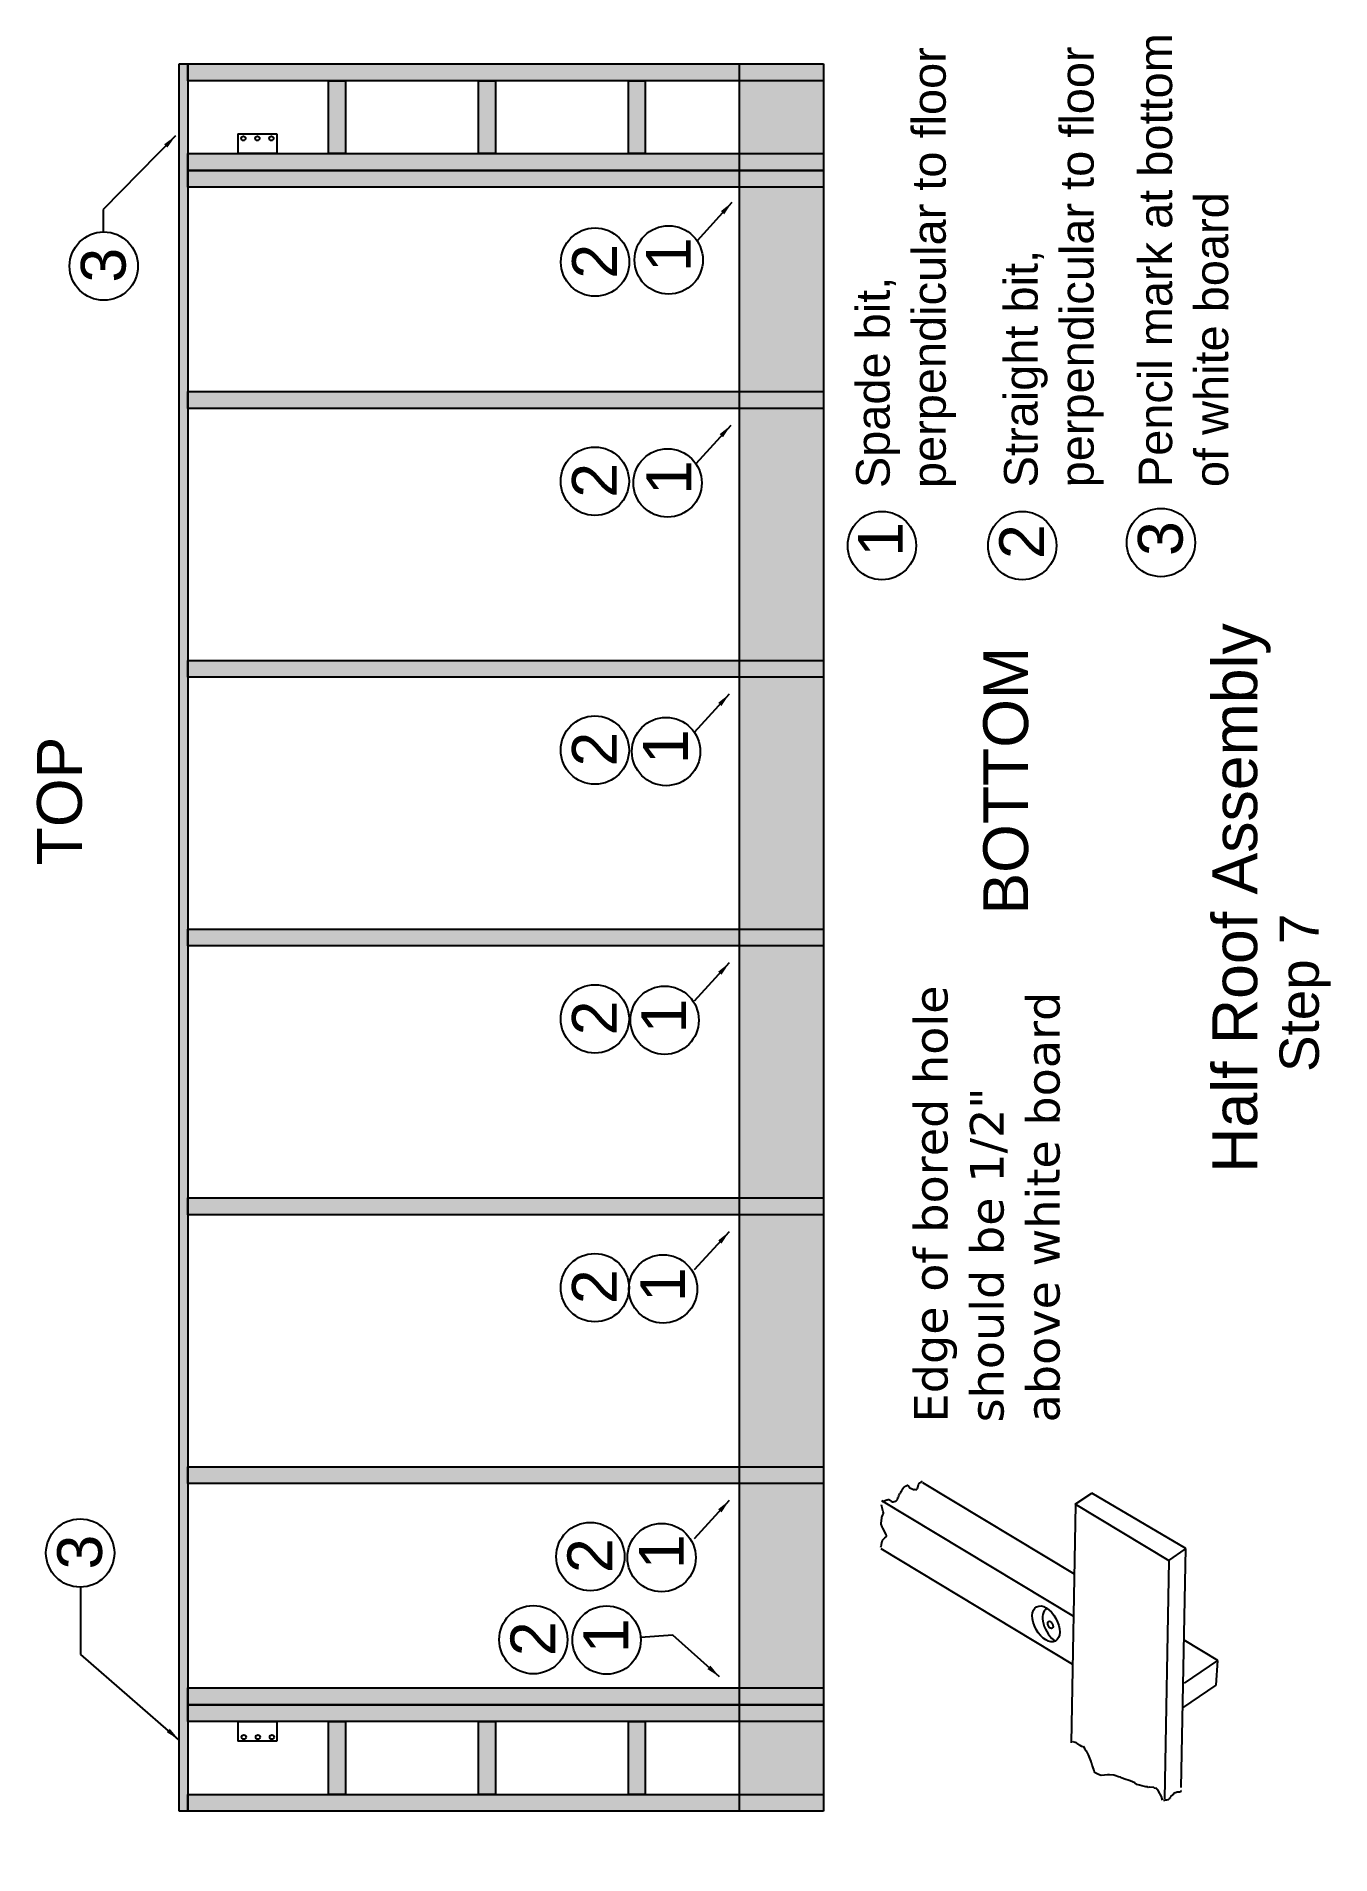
# Model space of a CAD drawing. Header units: inches. Extents: x -9 to 107, y -4 to 158.
import ezdxf

# ---------------------------------------------------------------- set-up
doc = ezdxf.new("R2010")
doc.units = ezdxf.units.IN
doc.header["$MEASUREMENT"] = 0
doc.layers.add('Framing Layer', color=7, linetype='Continuous', lineweight=25, true_color=0x000000)
doc.layers.add('Step 07', color=7, linetype='Continuous', lineweight=25, true_color=0x000000)
doc.styles.get("Standard").update_dxf_attribs({"font": ''})
doc.styles.add('textstyle10', font='')
doc.styles.add('textstyle11', font='')
doc.styles.add('textstyle12', font='')
doc.styles.add('textstyle13', font='')
doc.styles.add('textstyle14', font='')
doc.styles.add('textstyle15', font='')
doc.styles.add('textstyle16', font='')
doc.styles.add('textstyle17', font='')
doc.styles.add('textstyle18', font='')
doc.styles.add('textstyle19', font='')
doc.styles.add('textstyle20', font='')
doc.styles.add('textstyle21', font='')
doc.styles.add('textstyle22', font='')
doc.styles.add('textstyle23', font='')
doc.styles.add('textstyle24', font='')
doc.styles.add('textstyle25', font='')
doc.styles.add('textstyle26', font='')
doc.styles.add('textstyle27', font='')
doc.styles.add('textstyle28', font='')
doc.styles.add('textstyle29', font='')
doc.styles.add('textstyle30', font='')
doc.styles.add('textstyle31', font='')
doc.styles.add('textstyle32', font='')
doc.styles.add('textstyle33', font='')
doc.styles.add('textstyle34', font='')
doc.styles.add('textstyle35', font='')
doc.styles.add('textstyle63', font='')
doc.styles.get('Standard').set_extended_font_data('txt')
doc.styles.get('textstyle10').set_extended_font_data('Liberation Sans')
doc.styles.get('textstyle11').set_extended_font_data('Liberation Sans')
doc.styles.get('textstyle12').set_extended_font_data('Liberation Sans')
doc.styles.get('textstyle13').set_extended_font_data('Liberation Sans')
doc.styles.get('textstyle14').set_extended_font_data('Liberation Sans')
doc.styles.get('textstyle15').set_extended_font_data('Liberation Sans')
doc.styles.get('textstyle16').set_extended_font_data('Liberation Sans')
doc.styles.get('textstyle17').set_extended_font_data('Liberation Sans')
doc.styles.get('textstyle18').set_extended_font_data('Liberation Sans')
doc.styles.get('textstyle19').set_extended_font_data('textstyle61')
doc.styles.get('textstyle20').set_extended_font_data('Liberation Sans')
doc.styles.get('textstyle21').set_extended_font_data('Liberation Sans')
doc.styles.get('textstyle22').set_extended_font_data('Liberation Sans')
doc.styles.get('textstyle23').set_extended_font_data('Liberation Sans')
doc.styles.get('textstyle24').set_extended_font_data('Liberation Sans')
doc.styles.get('textstyle25').set_extended_font_data('Liberation Sans')
doc.styles.get('textstyle26').set_extended_font_data('Liberation Sans')
doc.styles.get('textstyle27').set_extended_font_data('Liberation Sans')
doc.styles.get('textstyle28').set_extended_font_data('Liberation Sans')
doc.styles.get('textstyle29').set_extended_font_data('Liberation Sans')
doc.styles.get('textstyle30').set_extended_font_data('Liberation Sans')
doc.styles.get('textstyle31').set_extended_font_data('Liberation Sans')
doc.styles.get('textstyle32').set_extended_font_data('Liberation Sans')
doc.styles.get('textstyle33').set_extended_font_data('Liberation Sans')
doc.styles.get('textstyle34').set_extended_font_data('Liberation Sans')
doc.styles.get('textstyle35').set_extended_font_data('Liberation Sans')
doc.styles.get('textstyle63').set_extended_font_data('Liberation Sans')
doc.dimstyles.get("Standard").update_dxf_attribs({"dimtxt": 1.25, "dimasz": 1.25, "dimexe": 0.625, "dimexo": 0.3125, "dimgap": 0.3125, "dimtad": 1, "dimtxsty": 'Standard', "dimcen": 2.5, "dimadec": 0, "dimazin": 0, "dimtfac": 1, "dimtmove": 0, "dimatfit": 3, "dimfxl": 1, "dimarcsym": 0})

# ---------------------------------------------------------------- blocks, each defined once
blk = doc.blocks.new('CounterSink')
at = {"layer": 'Step 07'}
for p, q in [((4.091, 4.249), (8.206, 8.215)), ((8.25, 8.207), (8.281, 8.189)), ((8.281, 8.189), (8.293, 8.182)), ((8.293, 8.182), (8.362, 8.151)), ((8.362, 8.151), (8.374, 8.139)), ((8.374, 8.139), (8.406, 8.12)), ((8.406, 8.12), (8.418, 8.107)), ((8.418, 8.107), (8.443, 8.057)), ((8.443, 8.057), (8.449, 8.045)), ((8.449, 8.045), (8.468, 8.008)), ((8.468, 8.008), (8.481, 7.995)), ((8.481, 7.995), (8.487, 7.995)), ((8.487, 7.995), (8.524, 7.995)), ((8.524, 7.995), (8.587, 8.008)), ((8.587, 8.008), (8.637, 8.02)), ((8.637, 8.02), (8.699, 8.033)), ((8.699, 8.033), (8.743, 8.045)), ((8.743, 8.045), (8.811, 8.045)), ((8.811, 8.045), (8.836, 8.045)), ((8.836, 8.045), (8.961, 7.995)), ((8.961, 7.995), (8.98, 7.989)), ((8.98, 7.989), (8.992, 7.983)), ((8.992, 7.983), (8.999, 7.976)), ((8.999, 7.976), (9.042, 7.933)), ((9.042, 7.933), (9.055, 7.92)), ((9.055, 7.92), (9.073, 7.914)), ((9.073, 7.914), (9.105, 7.914)), ((9.105, 7.914), (9.211, 7.914)), ((9.211, 7.914), (9.261, 7.914)), ((9.261, 7.914), (9.279, 7.914)), ((9.279, 7.914), (9.286, 7.914)), ((9.286, 7.914), (9.292, 7.914)), ((5.268, 3.91), (9.383, 7.876)), ((9.292, 7.621), (9.286, 7.608)), ((9.286, 7.608), (9.286, 7.577)), ((9.286, 7.577), (9.286, 7.546)), ((9.286, 7.546), (9.286, 7.539)), ((9.286, 7.539), (9.286, 7.533)), ((9.286, 7.533), (9.286, 7.527)), ((9.286, 7.527), (9.286, 7.514)), ((9.286, 7.514), (9.292, 7.514)), ((9.317, 7.646), (9.292, 7.621)), ((9.292, 7.514), (9.298, 7.502)), ((9.298, 7.502), (9.311, 7.483)), ((9.311, 7.483), (9.323, 7.477)), ((9.336, 7.658), (9.317, 7.646)), ((9.323, 7.477), (9.329, 7.477)), ((9.329, 7.477), (9.329, 7.471)), ((9.329, 7.471), (9.342, 7.465)), ((9.342, 7.664), (9.336, 7.658)), ((9.348, 7.671), (9.342, 7.664)), ((9.342, 7.465), (9.348, 7.465)), ((9.373, 7.695), (9.348, 7.671)), ((9.348, 7.465), (9.361, 7.458)), ((9.361, 7.458), (9.367, 7.446)), ((9.367, 7.87), (9.367, 7.852)), ((9.367, 7.852), (9.367, 7.845)), ((9.367, 7.845), (9.373, 7.795)), ((9.367, 7.446), (9.398, 7.427)), ((9.373, 7.795), (9.373, 7.777)), ((9.373, 7.777), (9.373, 7.745)), ((9.373, 7.745), (9.373, 7.739)), ((9.373, 7.739), (9.373, 7.714)), ((9.373, 7.714), (9.373, 7.695)), ((9.398, 7.427), (9.417, 7.408)), ((9.417, 7.408), (9.423, 7.402)), ((9.423, 7.402), (9.429, 7.402)), ((9.429, 7.402), (9.429, 7.396)), ((9.429, 7.396), (9.442, 7.383)), ((9.448, 6.984), (9.435, 6.965)), ((9.435, 6.965), (9.435, 6.959)), ((9.435, 6.959), (9.435, 6.947)), ((9.442, 7.383), (9.448, 7.371)), ((9.448, 7.371), (9.467, 7.358)), ((9.454, 7.021), (9.448, 7.003)), ((9.448, 7.003), (9.448, 6.984)), ((9.479, 7.053), (9.454, 7.021)), ((9.467, 7.358), (9.485, 7.34)), ((9.523, 7.103), (9.479, 7.053)), ((9.485, 7.34), (9.504, 7.321)), ((9.504, 7.321), (9.517, 7.302)), ((9.517, 7.302), (9.535, 7.284)), ((9.548, 7.115), (9.523, 7.103)), ((9.535, 7.284), (9.554, 7.265)), ((9.573, 7.121), (9.548, 7.115)), ((9.554, 7.265), (9.566, 7.252)), ((9.566, 7.252), (9.573, 7.252)), ((9.573, 7.252), (9.573, 7.24)), ((9.573, 7.24), (9.585, 7.221)), ((9.598, 7.134), (9.573, 7.121)), ((9.585, 7.221), (9.591, 7.215)), ((9.591, 7.215), (9.591, 7.202)), ((9.591, 7.202), (9.591, 7.177)), ((9.591, 7.177), (9.598, 7.159)), ((9.598, 7.159), (9.598, 7.14)), ((9.598, 7.14), (9.598, 7.134)), ((6.3, 3.613), (9.552, 6.747)), ((9.435, 6.947), (9.435, 6.94)), ((9.435, 6.94), (9.442, 6.934)), ((9.442, 6.934), (9.454, 6.915)), ((9.454, 6.915), (9.479, 6.903)), ((9.479, 6.903), (9.548, 6.865)), ((9.548, 6.865), (9.554, 6.859)), ((9.554, 6.859), (9.566, 6.84)), ((9.566, 6.84), (9.579, 6.828)), ((9.579, 6.828), (9.585, 6.784)), ((9.585, 6.784), (9.598, 6.747)), ((2.047, 4.609), (2.125, 4.674)), ((2.125, 4.674), (2.125, 4.687)), ((2.125, 4.687), (2.138, 4.687)), ((2.138, 4.687), (2.163, 4.726)), ((2.163, 4.726), (2.163, 4.739)), ((2.163, 4.739), (2.176, 4.739)), ((2.17, 4.802), (8.005, 3.122)), ((2.176, 4.739), (2.176, 4.765)), ((1.141, 4.131), (1.154, 4.208)), ((1.154, 4.208), (1.167, 4.286)), ((1.167, 4.286), (1.18, 4.312)), ((1.18, 4.312), (1.219, 4.363)), ((1.219, 4.363), (1.245, 4.389)), ((1.245, 4.389), (1.271, 4.415)), ((1.271, 4.415), (1.283, 4.428)), ((1.283, 4.428), (1.322, 4.428)), ((1.322, 4.428), (1.361, 4.428)), ((1.361, 4.428), (1.478, 4.441)), ((1.478, 4.441), (1.555, 4.441)), ((1.555, 4.441), (1.568, 4.441)), ((1.568, 4.441), (1.581, 4.441)), ((1.581, 4.441), (1.672, 4.454)), ((1.672, 4.454), (1.762, 4.467)), ((1.762, 4.467), (1.853, 4.48)), ((1.853, 4.48), (1.866, 4.493)), ((1.866, 4.493), (1.918, 4.506)), ((1.918, 4.506), (1.995, 4.532)), ((1.995, 4.545), (2.008, 4.571)), ((1.995, 4.532), (1.995, 4.545)), ((2.008, 4.571), (2.047, 4.609)), ((0.843, 3.613), (0.934, 3.755)), ((0.934, 3.755), (0.973, 3.807)), ((0.973, 3.807), (0.999, 3.82)), ((0.999, 3.82), (1.025, 3.872)), ((1.025, 3.872), (1.076, 3.949)), ((1.076, 3.949), (1.089, 3.975)), ((1.089, 3.975), (1.128, 4.079)), ((1.128, 4.079), (1.141, 4.131)), ((0.585, 3.225), (0.598, 3.263)), ((0.598, 3.263), (0.649, 3.354)), ((0.649, 3.354), (0.675, 3.406)), ((0.675, 3.406), (0.714, 3.47)), ((0.714, 3.47), (0.766, 3.509)), ((0.766, 3.509), (0.843, 3.613)), ((0.145, 2.862), (0.132, 2.836)), ((0.132, 2.836), (0.132, 2.785)), ((0.132, 2.785), (0.145, 2.759)), ((0.145, 2.914), (0.145, 2.888)), ((0.145, 2.888), (0.145, 2.875)), ((0.145, 2.875), (0.145, 2.862)), ((0.158, 2.94), (0.248, 2.94)), ((0.173, 2.877), (6.009, 1.197)), ((0.248, 2.94), (0.403, 2.979)), ((0.403, 2.979), (0.429, 2.979)), ((0.429, 2.979), (0.442, 2.992)), ((0.442, 2.992), (0.481, 3.005)), ((0.481, 3.018), (0.507, 3.056)), ((0.481, 3.005), (0.481, 3.018)), ((0.507, 3.056), (0.52, 3.069)), ((0.52, 3.069), (0.559, 3.173)), ((0.559, 3.199), (0.585, 3.225)), ((0.559, 3.173), (0.559, 3.199)), ((6.009, 1.197), (8.021, 3.137)), ((8.021, 3.137), (8.189, 2.653)), ((0.145, 2.759), (0.158, 2.746)), ((0.158, 2.746), (0.17, 2.72)), ((0.17, 2.72), (0.183, 2.72)), ((0.183, 2.72), (0.222, 2.642)), ((0.222, 2.642), (0.248, 2.616)), ((0.248, 2.616), (0.261, 2.577)), ((0.261, 2.5), (0.248, 2.461)), ((0.248, 2.461), (0.248, 2.448)), ((0.248, 2.448), (0.248, 2.435)), ((0.248, 2.435), (0.248, 2.422)), ((0.248, 2.422), (0.261, 2.422)), ((0.261, 2.577), (0.261, 2.565)), ((0.261, 2.565), (0.261, 2.539)), ((0.261, 2.539), (0.261, 2.526)), ((0.261, 2.526), (0.261, 2.5)), ((0.261, 2.422), (0.274, 2.422)), ((0.342, 2.394), (6.2, 0.707)), ((6.2, 0.707), (8.189, 2.653)), ((2.297, 1.827), (2.634, 0.86)), ((2.893, 1.622), (3.23, 0.655)), ((3.23, 0.655), (3.955, 1.353)), ((6.193, 0.729), (6.024, 1.212)), ((2.634, 0.86), (3.23, 0.655))]:
    blk.add_line(p, q, dxfattribs=at)
for centre, major_axis in [((5.267, 4.646), (0.485, 0.12)), ((5.214, 4.544), (0.0971, 0.0241))]:
    blk.add_ellipse(centre, major_axis=major_axis, ratio=0.57735, dxfattribs=at)
blk.add_ellipse((5.157, 4.404), major_axis=(0.485, 0.12), ratio=0.57735, start_param=0.015121, end_param=2.31792, dxfattribs=at)

msp = doc.modelspace()

# ---------------------------------------------------------------- hatches: boundary and pattern name
at = {"layer": 'Step 07', "true_color": 0xa0a0a4}
for points in [[(4.54, 0), (3.79, 0), (3.79, 156), (4.54, 156)], [(61.29, 154.5), (4.54, 154.5), (4.54, 156), (61.29, 156)], [(61.29, 0), (53.79, 0), (53.79, 156), (61.29, 156)], [(18.62, 148), (17.12, 148), (17.12, 154.5), (18.62, 154.5)], [(32, 148), (30.5, 148), (30.5, 154.5), (32, 154.5)], [(45.37, 148), (43.88, 148), (43.88, 154.5), (45.37, 154.5)], [(61.29, 146.5), (4.54, 146.5), (4.54, 148), (61.29, 148)], [(61.29, 145), (4.54, 145), (4.54, 146.5), (61.29, 146.5)], [(61.29, 125.25), (4.54, 125.25), (4.54, 126.75), (61.29, 126.75)], [(61.29, 101.25), (4.54, 101.25), (4.54, 102.75), (61.29, 102.75)], [(61.29, 77.25), (4.54, 77.25), (4.54, 78.75), (61.29, 78.75)], [(61.29, 53.25), (4.54, 53.25), (4.54, 54.75), (61.29, 54.75)], [(61.29, 29.25), (4.54, 29.25), (4.54, 30.75), (61.29, 30.75)], [(61.29, 9.5), (4.54, 9.5), (4.54, 11), (61.29, 11)], [(61.29, 8), (4.54, 8), (4.54, 9.5), (61.29, 9.5)], [(18.62, 1.5), (17.12, 1.5), (17.12, 8), (18.62, 8)], [(32, 1.5), (30.5, 1.5), (30.5, 8), (32, 8)], [(45.37, 1.5), (43.88, 1.5), (43.88, 8), (45.37, 8)], [(61.29, 0), (4.54, 0), (4.54, 1.5), (61.29, 1.5)]]:
    msp.add_hatch(color=252, dxfattribs=at).paths.add_polyline_path(points)

# ---------------------------------------------------------------- linework, layer by layer
at = {"layer": 'Framing Layer'}
for p, q in [((3.79, 0), (3.79, 156)), ((3.79, 156), (4.54, 156)), ((4.54, 154.5), (4.54, 156)), ((4.54, 156), (61.29, 156)), ((4.54, 156), (4.54, 0)), ((53.79, 0), (53.79, 156)), ((53.79, 156), (61.29, 156)), ((61.29, 156), (61.29, 154.5)), ((61.29, 156), (61.29, 0)), ((61.29, 154.5), (4.54, 154.5)), ((17.12, 148), (17.12, 154.5)), ((17.12, 154.5), (18.62, 154.5)), ((18.62, 154.5), (18.62, 148)), ((30.5, 148), (30.5, 154.5)), ((30.5, 154.5), (32, 154.5)), ((32, 154.5), (32, 148)), ((43.88, 148), (43.88, 154.5)), ((43.88, 154.5), (45.37, 154.5)), ((45.37, 154.5), (45.37, 148)), ((9, 149.75), (9, 148)), ((9, 149.75), (12.5, 149.75)), ((12.5, 149.75), (12.5, 148)), ((4.54, 146.5), (4.54, 148)), ((4.54, 148), (61.29, 148)), ((12.5, 148), (9, 148)), ((18.62, 148), (17.12, 148)), ((32, 148), (30.5, 148)), ((45.37, 148), (43.88, 148)), ((61.29, 148), (61.29, 146.5)), ((61.29, 146.5), (4.54, 146.5)), ((4.54, 145), (4.54, 146.5)), ((4.54, 146.5), (61.29, 146.5)), ((61.29, 146.5), (61.29, 145)), ((61.29, 145), (4.54, 145)), ((4.54, 125.25), (4.54, 126.75)), ((4.54, 126.75), (61.29, 126.75)), ((61.29, 126.75), (61.29, 125.25)), ((61.29, 125.25), (4.54, 125.25)), ((4.54, 101.25), (4.54, 102.75)), ((4.54, 102.75), (61.29, 102.75)), ((61.29, 102.75), (61.29, 101.25)), ((61.29, 101.25), (4.54, 101.25)), ((4.54, 77.25), (4.54, 78.75)), ((4.54, 78.75), (61.29, 78.75)), ((61.29, 78.75), (61.29, 77.25)), ((61.29, 77.25), (4.54, 77.25)), ((4.54, 53.25), (4.54, 54.75)), ((4.54, 54.75), (61.29, 54.75)), ((61.29, 54.75), (61.29, 53.25)), ((61.29, 53.25), (4.54, 53.25)), ((4.54, 29.25), (4.54, 30.75)), ((4.54, 30.75), (61.29, 30.75)), ((61.29, 29.25), (4.54, 29.25)), ((61.29, 30.75), (61.29, 29.25)), ((4.54, 9.5), (4.54, 11)), ((4.54, 11), (61.29, 11)), ((61.29, 11), (61.29, 9.5)), ((4.54, 8), (4.54, 9.5)), ((4.54, 9.5), (61.29, 9.5)), ((61.29, 9.5), (4.54, 9.5)), ((61.29, 9.5), (61.29, 8)), ((61.29, 8), (4.54, 8)), ((9, 8), (9, 6.25)), ((9, 8), (12.5, 8)), ((12.5, 8), (12.5, 6.25)), ((17.12, 1.5), (17.12, 8)), ((17.12, 8), (18.62, 8)), ((18.62, 8), (18.62, 1.5)), ((30.5, 1.5), (30.5, 8)), ((30.5, 8), (32, 8)), ((32, 8), (32, 1.5)), ((43.88, 1.5), (43.88, 8)), ((43.88, 8), (45.37, 8)), ((45.37, 8), (45.37, 1.5)), ((12.5, 6.25), (9, 6.25)), ((4.54, 0), (3.79, 0)), ((4.54, 0), (4.54, 1.5)), ((4.54, 1.5), (61.29, 1.5)), ((61.29, 0), (4.54, 0)), ((18.62, 1.5), (17.12, 1.5)), ((32, 1.5), (30.5, 1.5)), ((45.37, 1.5), (43.88, 1.5)), ((61.29, 0), (53.79, 0)), ((61.29, 1.5), (61.29, 0))]:
    msp.add_line(p, q, dxfattribs=at)
for centre in [(9.51, 149.35), (10.76, 149.35), (12.01, 149.35), (9.55, 6.62), (10.8, 6.62), (12.05, 6.62)]:
    msp.add_circle(centre, 0.195, dxfattribs=at)
at = {"layer": 'Step 07'}
for centre in [(40.9, 138.31), (47.47, 138.5), (-2.95, 137.95), (40.88, 118.74), (47.37, 118.59), (66.5, 113), (79.03, 113), (91.41, 113.27), (40.88, 94.74), (47.24, 94.61), (40.88, 70.74), (47.11, 70.62), (40.88, 46.74), (46.97, 46.63), (-5.06, 23.05), (40.48, 22.73), (46.84, 22.64), (35.39, 15.31), (41.93, 15.28)]:
    msp.add_circle(centre, 3.05, dxfattribs=at)

# ---------------------------------------------------------------- block references
at = {"layer": 'Step 07', "xscale": 3.5, "yscale": 3.5, "rotation": 104.99999999999999}
msp.add_blockref('CounterSink', (101.63, 3.12), dxfattribs=at)

# ---------------------------------------------------------------- texts
at = {"layer": 'Framing Layer', "attachment_point": 1, "rotation": 90}
for s, insert, char_height, style in [('\\H4;Half Roof Assembly', (96, 57), 1, 'textstyle10'), ('\\H4.00001;BOTTOM', (75.55, 80.05), 3, 'textstyle27'), ('\\H4.00001;TOP', (-8.91, 84.45), 3, 'textstyle26')]:
    msp.add_mtext(s, dxfattribs=dict(at, insert=insert, char_height=char_height, style=style))
at = {"layer": 'Step 07', "attachment_point": 1, "rotation": 90}
for s, insert, char_height, style in [('Straight bit,\\Pperpendicular to floor', (77.4, 118.2), 3, 'textstyle29'), ('Pencil mark at bottom\\Pof white board', (89.41, 118.22), 3, 'textstyle30'), ('Spade bit,\\Pperpendicular to floor', (64.2, 118.13), 3, 'textstyle28'), ('\\H4.00001;2', (38.85, 136.83), 3, 'textstyle13'), ('\\H4.00001;1', (45.44, 137.41), 3, 'textstyle20'), ('\\H4.00001;3', (-5, 136.48), 3, 'textstyle32'), ('\\H4.00001;1', (45.48, 117.52), 3, 'textstyle21'), ('\\H4.00001;2', (38.84, 117.27), 3, 'textstyle14'), ('\\H4.00001;1', (64.36, 112.01), 3, 'textstyle22'), ('\\H4.00001;2', (76.98, 111.8), 3, 'textstyle34'), ('\\H4.00001;3', (89.35, 112.07), 3, 'textstyle35'), ('\\H4.00001;2', (38.84, 93.27), 3, 'textstyle15'), ('\\H4.00001;1', (45.19, 93.49), 3, 'textstyle23'), ('\\H3.5;Step 7', (102, 66), 1, 'textstyle63'), ('\\fDejaVu Sans|b0|i0|c0|p0;Edge of bored hole \\Pshould be 1/2"\\Pabove white board', (69.36, 34.71), 3, 'textstyle19'), ('\\H4.00001;2', (38.84, 69.27), 3, 'textstyle16'), ('\\H4.00001;1', (45.02, 69.45), 3, 'textstyle24'), ('\\H4.00001;2', (38.84, 45.27), 3, 'textstyle17'), ('\\H4.00001;1', (44.93, 45.45), 3, 'textstyle25'), ('\\H4.00001;3', (-7.11, 21.58), 3, 'textstyle33'), ('\\H4.00001;1', (44.82, 21.6), 3, 'textstyle11'), ('\\H4.00001;2', (38.43, 21.26), 3, 'textstyle18'), ('\\H4.00001;2', (33.35, 13.84), 3, 'textstyle31'), ('\\H4.00001;1', (39.86, 14.1), 3, 'textstyle12')]:
    msp.add_mtext(s, dxfattribs=dict(at, insert=insert, char_height=char_height, style=style))

# ---------------------------------------------------------------- leaders
at = {"layer": 'Step 07'}
for points in [[(3.46, 149.58), (-3, 143), (-3, 141)], [(53.12, 143.64), (50, 140.22)], [(53.01, 123.73), (49.89, 120.31)], [(52.88, 99.74), (49.76, 96.32)], [(52.88, 75.74), (49.76, 72.32)], [(52.88, 51.74), (49.76, 48.32)], [(52.88, 27.74), (49.76, 24.32)], [(3.75, 6.38), (-5, 14), (-5, 20)], [(52, 12), (47.84, 15.72), (44.97, 15.51)]]:
    msp.add_leader(points, dimstyle='Standard', override={"dimscale": 1}, dxfattribs=at)

doc.saveas('drawing.dxf')
